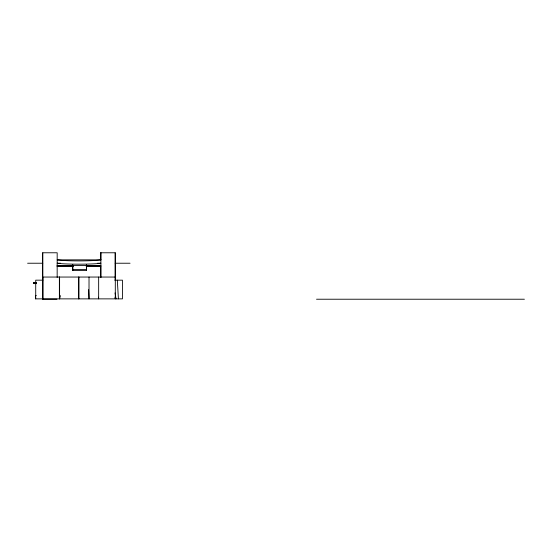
<?xml version="1.0" encoding="UTF-8"?>
<svg xmlns="http://www.w3.org/2000/svg" width="552" height="552" viewBox="0 0 552 552"><rect width="100%" height="100%" fill="white"/><g stroke="black" fill="none" stroke-linecap="round" stroke-linejoin="round"><path stroke-width="0.83" d="M34.252 283.542L36.37 283.645M34.976 282.907L35.031 282.424L35.024 283.659L35.162 282.417L35.245 282.99M35.507 283.625L35.535 282.417M33.989 282.886L33.941 282.424L33.955 283.424M34.838 282.445L34.893 283.542M33.762 283.493L33.762 282.589M35.128 282.424L35.135 283.638L35.245 282.803L33.458 282.562L33.603 283.466M34.652 283.535L34.804 282.589M34.562 282.417L34.562 283.666L34.617 283.273M35.052 283.231L35.024 283.576M35.162 283.328C35.487 280.34 35.162 286.143 35.273 282.424M34.272 282.79C33.755 282.721 36.108 281.837 35.452 283.493C35.211 283.838 35.507 282.445 35.356 282.852M34.472 282.976L34.541 282.424L34.576 283.031M35.625 282.493L35.645 282.907L35.652 282.424M36.059 282.907L36.066 282.424L36.004 282.9M34.472 282.5L34.631 282.589M33.513 283.48L33.486 282.458L33.417 282.803M33.389 283.148L34.562 283.473M34.072 283.542L36.335 283.555M33.941 283.514L33.955 283.142M35.218 282.976L35.142 282.438M60.52 295.63L59.595 298.867L59.595 277.049M100.775 252.775L115.299 252.775L115.299 298.867L115.064 297.162M27.6 263.228L42.78 263.228M60.61 263.228L57.18 263.228A23.57 1.525 0 0 0 79.053 264.18A23.57 1.525 0 0 0 100.892 263.228L97.462 263.228M115.182 263.228L130.051 263.228M57.16 265.45L100.892 265.45M57.063 265.864L73.347 265.864M86.202 265.864L100.768 265.864L100.775 277.428M57.063 266.285L73.368 266.285M86.202 266.285L100.795 266.285M72.712 269.438L86.422 269.438M115.299 277.049L42.925 277.049L42.925 298.867M42.78 280.168L35.721 280.168L35.721 298.867M114.83 280.168L122.461 280.168L122.461 298.867L35.501 298.867L35.507 295.451L36.301 295.451M36.232 282.472L33.631 282.638L36.335 282.493M33.431 282.631L36.253 282.596M42.545 299.225L56.966 299.225M316.531 299.225L524.4 299.225M34.528 283.645L34.5 283.107M115.057 292.919L116.044 298.867M98.428 297.19L98.656 298.867L98.656 277.049M117.321 280.168L118.411 298.867M88.61 289.634L89.017 298.867L89.017 277.049M34.39 282.907L34.307 282.562L34.341 282.969M115.182 252.775L115.182 280.168M100.892 252.775L100.878 277.449M100.795 252.775L100.775 260.006M86.498 264.836L86.498 270.473L72.712 270.473L72.712 264.836M86.422 264.836L86.422 270.473M78.984 277.049L78.984 298.867M78.494 277.049L78.494 298.867M72.781 264.836L72.781 270.473M59.374 277.049L59.374 298.867M57.16 277.449L57.18 252.775L42.663 252.775L42.676 281.044M42.759 252.775L42.78 298.867M100.892 259.854L57.18 259.854A23.57 1.684 0 0 0 79.053 260.91A23.57 1.684 0 0 0 100.892 259.854"/></g></svg>
